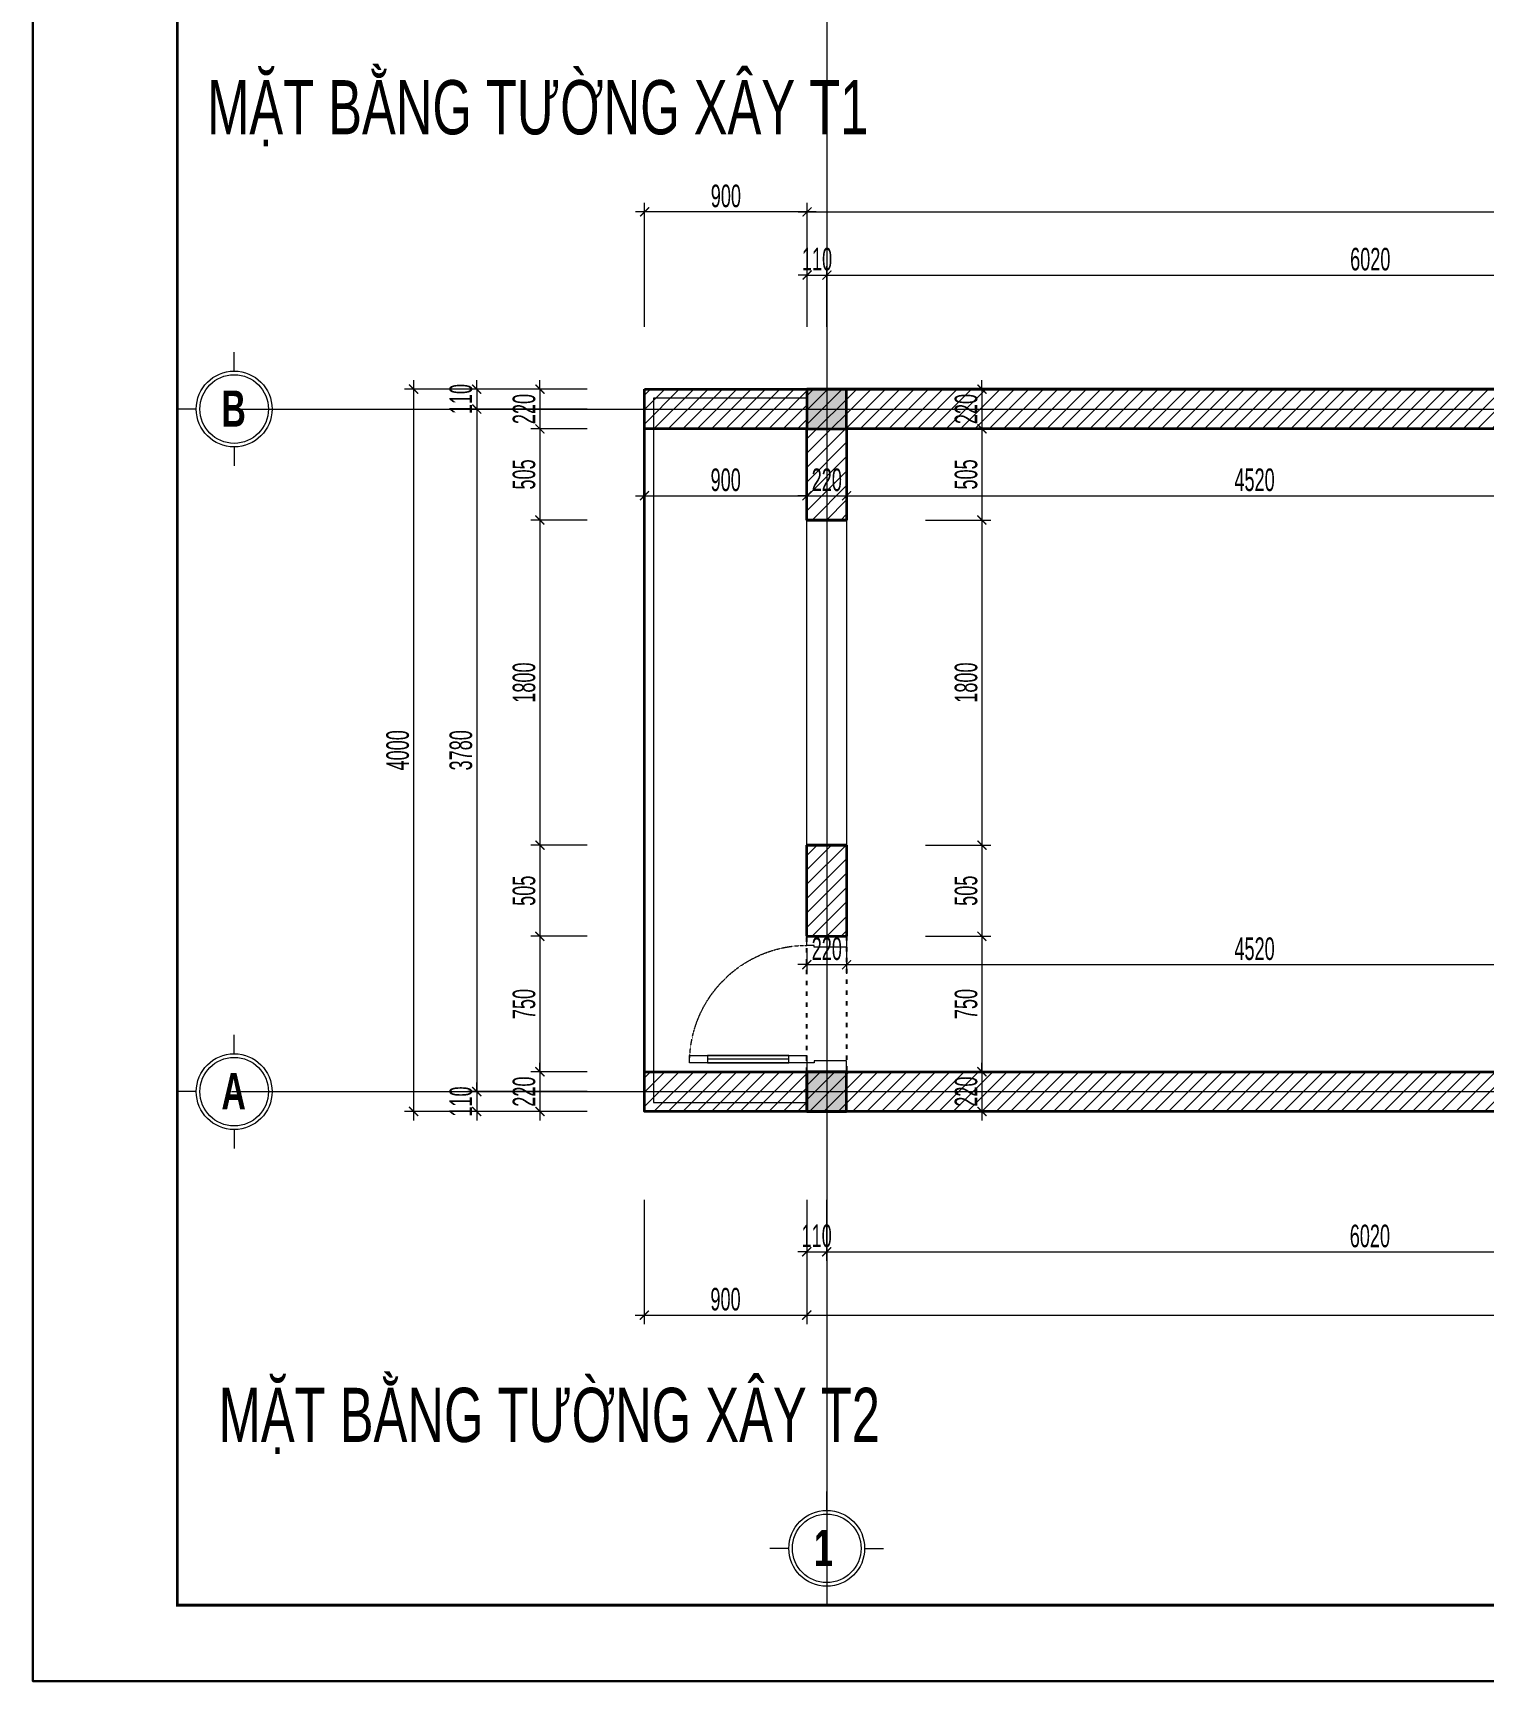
# Model space of a CAD drawing. Header units: millimetres. Extents: x 1336014 to 2939047, y -333549 to -60566.
# Drawn here: x 1443103 to 1451137, y -109734 to -100608 of the extents above; entities that cross this region are included whole.
import ezdxf

# ---------------------------------------------------------------- set-up
doc = ezdxf.new("R2010")
doc.units = ezdxf.units.MM
doc.header["$MEASUREMENT"] = 0
for name, pattern in [('ACAD_ISO03W100', [30, 12, -18]), ('CENTER2', [1.125, 0.75, -0.125, 0.125, -0.125]), ('HIDDEN', [0.375, 0.25, -0.125])]:
    doc.linetypes.add(name, pattern=pattern)
for name, color, linetype, lineweight in [('01.Cut', 255, 'Continuous', 35), ('02.Thay', 145, 'Continuous', 15), ('05.Text', 253, 'Continuous', 18), ('06.betong', 2, 'Continuous', 35), ('08.Dim', 156, 'Continuous', 15), ('09.Hatch', 250, 'Continuous', 5), ('10.truc', 250, 'CENTER2', 20), ('11.Khung bo', 32, 'Continuous', 50), ('12.Khung', 36, 'Continuous', 25), ('14. Net cua', 34, 'Continuous', 20)]:
    doc.layers.add(name, color=color, linetype=linetype, lineweight=lineweight)
doc.layers.add('Tpl_Bound', color=1, linetype='Continuous', plot=False)
doc.layers.add('truc1', color=250, linetype='ACAD_ISO03W100')
doc.styles.add('AVANTHB', font='')
doc.styles.add('TT5_Ghi chu 1', font='', dxfattribs={"width": 0.7, "height": 240})
doc.styles.add('TT5_Text Dim', font='hoatbif.shx', dxfattribs={"width": 0.6})
doc.styles.get('AVANTHB').set_extended_font_data('.VnAvantH', bold=True)
doc.styles.get('TT5_Ghi chu 1').set_extended_font_data('.VnBlackH')
doc.dimstyles.new('TT5_Dim 1-50', dxfattribs={"dimscale": 50, "dimtxt": 2.5, "dimasz": 1, "dimexe": 1, "dimexo": 0.5, "dimgap": 0.5, "dimtad": 1, "dimdec": 0, "dimzin": 0, "dimdsep": 46, "dimtxsty": 'TT5_Text Dim', "dimblk": 'ARCHTICK', "dimcen": 0, "dimdle": 1, "dimclrd": 256, "dimclre": 256, "dimclrt": 1, "dimadec": 0, "dimazin": 0, "dimtfac": 0.015, "dimtdec": 0, "dimtix": 1, "dimtmove": 2, "dimatfit": 3, "dimldrblk": 'DOT', "dimfxl": 1, "dimtolj": 1, "dimtzin": 0, "dimlwd": -1, "dimlwe": -1, "dimarcsym": 1})
pattern_1 = [(45, (907983.08, -82076.24), (-39.7747564, 39.7747564), [])]

# ---------------------------------------------------------------- blocks, each defined once
blk = doc.blocks.new('100')
at = {"layer": '11.Khung bo', "const_width": 26.7}
blk.add_lwpolyline([(1860913, -945240), (1860913, -916940), (1896063, -916940), (1896063, -945240)], close=True, dxfattribs=at)
blk.add_lwpolyline([(1860913, -945240), (1860913, -916940), (1896063, -916940), (1896063, -945240)], close=True, dxfattribs=at)
blk.add_lwpolyline([(1860913, -945240), (1860913, -916940), (1896063, -916940), (1896063, -945240)], close=True, dxfattribs=at)
at = {"layer": '12.Khung'}
blk.add_lwpolyline([(1901579, -945940), (1901579, -916240), (1859580, -916240), (1859580, -945940)], close=True, dxfattribs=at)
blk.add_lwpolyline([(1901579, -945940), (1901579, -916240), (1859580, -916240), (1859580, -945940)], close=True, dxfattribs=at)
blk.add_lwpolyline([(1901579, -945940), (1901579, -916240), (1859580, -916240), (1859580, -945940)], close=True, dxfattribs=at)
blk = doc.blocks.new('DFGFH')
h = blk.add_hatch(color=256)
h.dxf.hatch_style = 1
h.paths.add_polyline_path([(15438.1, 12136.8), (15658.1, 12136.8), (15658.1, 12356.8), (15438.1, 12356.8)])
blk.add_lwpolyline([(15438.1, 12136.8), (15658.1, 12136.8), (15658.1, 12356.8), (15438.1, 12356.8)], close=True)
blk = doc.blocks.new('DANHTRUC')
for p, q in [((980383, -947347), (980383, -947137)), ((979963, -947767), (979753, -947767)), ((980803, -947767), (981013, -947767)), ((980383, -948187), (980383, -948397))]:
    blk.add_line(p, q)
for radius in [420, 380]:
    blk.add_circle((980383, -947767), radius)
blk = doc.blocks.new('_ARCHTICK')
at = {"const_width": 0.15}
blk.add_lwpolyline([(-0.5, -0.5), (0.5, 0.5)], dxfattribs=at)
blk = doc.blocks.new('*D433')
at = {"layer": '08.Dim', "transparency": 16777216}
for p, q in [((1447500.1, -107070.3), (1447500.1, -107407.8)), ((1453520.1, -107070.3), (1453520.1, -107407.8)), ((1447450.1, -107357.8), (1453570.1, -107357.8))]:
    blk.add_line(p, q, dxfattribs=at)
at = {"layer": 'Defpoints', "color": 0, "transparency": 16777216}
for p in [(1447500.1, -107045.3), (1453520.1, -107045.3), (1453520.1, -107357.8)]:
    blk.add_point(p, dxfattribs=at)
at = {"layer": '08.Dim', "transparency": 16777216, "xscale": 50, "yscale": 50, "zscale": 50, "rotation": 180}
blk.add_blockref('_ARCHTICK', (1447500.1, -107357.8), dxfattribs=at)
at = {"layer": '08.Dim', "transparency": 16777216, "xscale": 50, "yscale": 50, "zscale": 50}
blk.add_blockref('_ARCHTICK', (1453520.1, -107357.8), dxfattribs=at)
at = {"layer": '08.Dim', "color": 1, "transparency": 16777216, "insert": (1450510.1, -107270.3), "char_height": 125, "attachment_point": 5, "style": 'TT5_Text Dim'}
blk.add_mtext('\\A1;6020', dxfattribs=at)
blk = doc.blocks.new('_DOT')
blk.add_line((-0.5, 0), (-1, 0))
at = {"const_width": 0.5}
blk.add_lwpolyline([(-0.25, 0, 1), (0.25, 0, 1)], format="xyb", close=True, dxfattribs=at)
blk = doc.blocks.new('*D437')
at = {"layer": '08.Dim', "transparency": 16777216}
for p, q in [((1447390.1, -107070.3), (1447390.1, -107757.8)), ((1462390.1, -107070.3), (1462390.1, -107757.8)), ((1447340.1, -107707.8), (1462440.1, -107707.8))]:
    blk.add_line(p, q, dxfattribs=at)
at = {"layer": 'Defpoints', "color": 0, "transparency": 16777216}
for p in [(1447390.1, -107045.3), (1462390.1, -107045.3), (1462390.1, -107707.8)]:
    blk.add_point(p, dxfattribs=at)
at = {"layer": '08.Dim', "transparency": 16777216, "xscale": 50, "yscale": 50, "zscale": 50, "rotation": 180}
blk.add_blockref('_ARCHTICK', (1447390.1, -107707.8), dxfattribs=at)
at = {"layer": '08.Dim', "transparency": 16777216, "xscale": 50, "yscale": 50, "zscale": 50}
blk.add_blockref('_ARCHTICK', (1462390.1, -107707.8), dxfattribs=at)
at = {"layer": '08.Dim', "color": 1, "transparency": 16777216, "insert": (1455390.1, -107620.3), "char_height": 125, "attachment_point": 5, "style": 'TT5_Text Dim'}
blk.add_mtext('\\A1;15000', dxfattribs=at)
blk = doc.blocks.new('*D442')
at = {"layer": '08.Dim', "transparency": 16777216}
for p, q in [((1446173.7, -102580.2), (1445511.7, -102580.2)), ((1445561.7, -102580.2), (1445561.7, -102530.2)), ((1445561.7, -102580.2), (1445561.7, -102690.2)), ((1446173.7, -102690.2), (1445511.7, -102690.2)), ((1445561.7, -102690.2), (1445561.7, -102740.2))]:
    blk.add_line(p, q, dxfattribs=at)
at = {"layer": 'Defpoints', "color": 0, "transparency": 16777216}
for p in [(1446198.7, -102580.2), (1445561.7, -102690.2), (1446198.7, -102690.2)]:
    blk.add_point(p, dxfattribs=at)
at = {"layer": '08.Dim', "transparency": 16777216, "xscale": 50, "yscale": 50, "zscale": 50}
for p, rotation in [((1445561.7, -102580.2), 270), ((1445561.7, -102690.2), 90)]:
    blk.add_blockref('_ARCHTICK', p, dxfattribs=dict(at, rotation=rotation))
at = {"layer": '08.Dim', "color": 1, "transparency": 16777216, "insert": (1445474.2, -102635.2), "char_height": 125, "attachment_point": 5, "rotation": 90, "style": 'TT5_Text Dim'}
blk.add_mtext('\\A1;110', dxfattribs=at)
blk = doc.blocks.new('*D443')
at = {"layer": '08.Dim', "transparency": 16777216}
for p, q in [((1445561.7, -102640.2), (1445561.7, -106520.2)), ((1446173.7, -102690.2), (1445511.7, -102690.2)), ((1446173.7, -106470.2), (1445511.7, -106470.2))]:
    blk.add_line(p, q, dxfattribs=at)
at = {"layer": 'Defpoints', "color": 0, "transparency": 16777216}
for p in [(1446198.7, -102690.2), (1445561.7, -106470.2), (1446198.7, -106470.2)]:
    blk.add_point(p, dxfattribs=at)
at = {"layer": '08.Dim', "transparency": 16777216, "xscale": 50, "yscale": 50, "zscale": 50}
for p, rotation in [((1445561.7, -102690.2), 90), ((1445561.7, -106470.2), 270)]:
    blk.add_blockref('_ARCHTICK', p, dxfattribs=dict(at, rotation=rotation))
at = {"layer": '08.Dim', "color": 1, "transparency": 16777216, "insert": (1445474.2, -104580.2), "char_height": 125, "attachment_point": 5, "rotation": 90, "style": 'TT5_Text Dim'}
blk.add_mtext('\\A1;3780', dxfattribs=at)
blk = doc.blocks.new('*D444')
at = {"layer": '08.Dim', "transparency": 16777216}
for p, q in [((1446173.7, -106470.2), (1445511.7, -106470.2)), ((1445561.7, -106470.2), (1445561.7, -106420.2)), ((1445561.7, -106470.2), (1445561.7, -106580.2)), ((1446173.7, -106580.2), (1445511.7, -106580.2)), ((1445561.7, -106580.2), (1445561.7, -106630.2))]:
    blk.add_line(p, q, dxfattribs=at)
at = {"layer": 'Defpoints', "color": 0, "transparency": 16777216}
for p in [(1446198.7, -106470.2), (1445561.7, -106580.2), (1446198.7, -106580.2)]:
    blk.add_point(p, dxfattribs=at)
at = {"layer": '08.Dim', "transparency": 16777216, "xscale": 50, "yscale": 50, "zscale": 50}
for p, rotation in [((1445561.7, -106470.2), 270), ((1445561.7, -106580.2), 90)]:
    blk.add_blockref('_ARCHTICK', p, dxfattribs=dict(at, rotation=rotation))
at = {"layer": '08.Dim', "color": 1, "transparency": 16777216, "insert": (1445474.2, -106525.2), "char_height": 125, "attachment_point": 5, "rotation": 90, "style": 'TT5_Text Dim'}
blk.add_mtext('\\A1;110', dxfattribs=at)
blk = doc.blocks.new('*D445')
at = {"layer": '08.Dim', "transparency": 16777216}
for p, q in [((1446173.7, -102580.2), (1445161.7, -102580.2)), ((1445211.7, -102530.2), (1445211.7, -106630.2)), ((1446173.7, -106580.2), (1445161.7, -106580.2))]:
    blk.add_line(p, q, dxfattribs=at)
at = {"layer": 'Defpoints', "color": 0, "transparency": 16777216}
for p in [(1446198.7, -102580.2), (1445211.7, -106580.2), (1446198.7, -106580.2)]:
    blk.add_point(p, dxfattribs=at)
at = {"layer": '08.Dim', "transparency": 16777216, "xscale": 50, "yscale": 50, "zscale": 50}
for p, rotation in [((1445211.7, -102580.2), 90), ((1445211.7, -106580.2), 270)]:
    blk.add_blockref('_ARCHTICK', p, dxfattribs=dict(at, rotation=rotation))
at = {"layer": '08.Dim', "color": 1, "transparency": 16777216, "insert": (1445124.2, -104580.2), "char_height": 125, "attachment_point": 5, "rotation": 90, "style": 'TT5_Text Dim'}
blk.add_mtext('\\A1;4000', dxfattribs=at)
blk = doc.blocks.new('*D457')
at = {"layer": '08.Dim', "transparency": 16777216}
for p, q in [((1447502.1, -102236), (1447502.1, -101898.5)), ((1453522.1, -102236), (1453522.1, -101898.5)), ((1447452.1, -101948.5), (1453572.1, -101948.5))]:
    blk.add_line(p, q, dxfattribs=at)
at = {"layer": 'Defpoints', "color": 0, "transparency": 16777216}
for p in [(1453522.1, -101948.5), (1447502.1, -102261), (1453522.1, -102261)]:
    blk.add_point(p, dxfattribs=at)
at = {"layer": '08.Dim', "transparency": 16777216, "xscale": 50, "yscale": 50, "zscale": 50, "rotation": 180}
blk.add_blockref('_ARCHTICK', (1447502.1, -101948.5), dxfattribs=at)
at = {"layer": '08.Dim', "transparency": 16777216, "xscale": 50, "yscale": 50, "zscale": 50}
blk.add_blockref('_ARCHTICK', (1453522.1, -101948.5), dxfattribs=at)
at = {"layer": '08.Dim', "color": 1, "transparency": 16777216, "insert": (1450512.1, -101861), "char_height": 125, "attachment_point": 5, "style": 'TT5_Text Dim'}
blk.add_mtext('\\A1;6020', dxfattribs=at)
blk = doc.blocks.new('*D460')
at = {"layer": '08.Dim', "transparency": 16777216}
for p, q in [((1447392.1, -102236), (1447392.1, -101898.5)), ((1447502.1, -102236), (1447502.1, -101898.5)), ((1447392.1, -101948.5), (1447342.1, -101948.5)), ((1447392.1, -101948.5), (1447502.1, -101948.5)), ((1447502.1, -101948.5), (1447552.1, -101948.5))]:
    blk.add_line(p, q, dxfattribs=at)
at = {"layer": 'Defpoints', "color": 0, "transparency": 16777216}
for p in [(1447502.1, -101948.5), (1447392.1, -102261), (1447502.1, -102261)]:
    blk.add_point(p, dxfattribs=at)
at = {"layer": '08.Dim', "transparency": 16777216, "xscale": 50, "yscale": 50, "zscale": 50}
blk.add_blockref('_ARCHTICK', (1447392.1, -101948.5), dxfattribs=at)
at = {"layer": '08.Dim', "transparency": 16777216, "xscale": 50, "yscale": 50, "zscale": 50, "rotation": 180}
blk.add_blockref('_ARCHTICK', (1447502.1, -101948.5), dxfattribs=at)
at = {"layer": '08.Dim', "color": 1, "transparency": 16777216, "insert": (1447447.1, -101861), "char_height": 125, "attachment_point": 5, "style": 'TT5_Text Dim'}
blk.add_mtext('\\A1;110', dxfattribs=at)
blk = doc.blocks.new('*D462')
at = {"layer": '08.Dim', "transparency": 16777216}
for p, q in [((1447392.1, -102236), (1447392.1, -101548.5)), ((1462392.1, -102236), (1462392.1, -101548.5)), ((1447342.1, -101598.5), (1462442.1, -101598.5))]:
    blk.add_line(p, q, dxfattribs=at)
at = {"layer": 'Defpoints', "color": 0, "transparency": 16777216}
for p in [(1462392.1, -101598.5), (1447392.1, -102261), (1462392.1, -102261)]:
    blk.add_point(p, dxfattribs=at)
at = {"layer": '08.Dim', "transparency": 16777216, "xscale": 50, "yscale": 50, "zscale": 50, "rotation": 180}
blk.add_blockref('_ARCHTICK', (1447392.1, -101598.5), dxfattribs=at)
at = {"layer": '08.Dim', "transparency": 16777216, "xscale": 50, "yscale": 50, "zscale": 50}
blk.add_blockref('_ARCHTICK', (1462392.1, -101598.5), dxfattribs=at)
at = {"layer": '08.Dim', "color": 1, "transparency": 16777216, "insert": (1455592.1, -101511), "char_height": 125, "attachment_point": 5, "style": 'TT5_Text Dim'}
blk.add_mtext('\\A1;15000', dxfattribs=at)
blk = doc.blocks.new('*U28')
blk.add_line((-70, 100), (-70, 550))
for points in [[(-50, 0), (-50, 650), (-90, 650), (-90, 0)], [(-50, 100), (-90, 100), (-90, 550), (-50, 550)]]:
    blk.add_lwpolyline(points, close=True)
at = {"lineweight": 13}
for points in [[(-750, -220), (-690, -220), (-690, -40), (-700, -40), (-700, 0), (-750, 0)], [(0, -220), (-60, -220), (-60, -40), (-50, -40), (-50, 0), (0, 0)]]:
    blk.add_lwpolyline(points, close=True, dxfattribs=at)
at = {"linetype": 'HIDDEN'}
blk.add_arc((-50, 0), 650, 90, 180, dxfattribs=at)
blk = doc.blocks.new('*D325')
at = {"layer": '08.Dim', "transparency": 16777216}
for p, q in [((1446490.1, -107070.3), (1446490.1, -107757.8)), ((1447390.1, -107070.3), (1447390.1, -107757.8)), ((1446440.1, -107707.8), (1447440.1, -107707.8))]:
    blk.add_line(p, q, dxfattribs=at)
at = {"layer": 'Defpoints', "color": 0, "transparency": 16777216}
for p in [(1446490.1, -107045.3), (1447390.1, -107045.3), (1447390.1, -107707.8)]:
    blk.add_point(p, dxfattribs=at)
at = {"layer": '08.Dim', "transparency": 16777216, "xscale": 50, "yscale": 50, "zscale": 50, "rotation": 180}
blk.add_blockref('_ARCHTICK', (1446490.1, -107707.8), dxfattribs=at)
at = {"layer": '08.Dim', "transparency": 16777216, "xscale": 50, "yscale": 50, "zscale": 50}
blk.add_blockref('_ARCHTICK', (1447390.1, -107707.8), dxfattribs=at)
at = {"layer": '08.Dim', "color": 1, "transparency": 16777216, "insert": (1446940.1, -107620.3), "char_height": 125, "attachment_point": 5, "style": 'TT5_Text Dim'}
blk.add_mtext('\\A1;900', dxfattribs=at)
blk = doc.blocks.new('*D326')
at = {"layer": '08.Dim', "transparency": 16777216}
for p, q in [((1447390.1, -107070.3), (1447390.1, -107406.8)), ((1447500.1, -107070.3), (1447500.1, -107406.8)), ((1447390.1, -107356.8), (1447340.1, -107356.8)), ((1447390.1, -107356.8), (1447500.1, -107356.8)), ((1447500.1, -107356.8), (1447550.1, -107356.8))]:
    blk.add_line(p, q, dxfattribs=at)
at = {"layer": 'Defpoints', "color": 0, "transparency": 16777216}
for p in [(1447390.1, -107045.3), (1447500.1, -107045.3), (1447500.1, -107356.8)]:
    blk.add_point(p, dxfattribs=at)
at = {"layer": '08.Dim', "transparency": 16777216, "xscale": 50, "yscale": 50, "zscale": 50}
blk.add_blockref('_ARCHTICK', (1447390.1, -107356.8), dxfattribs=at)
at = {"layer": '08.Dim', "transparency": 16777216, "xscale": 50, "yscale": 50, "zscale": 50, "rotation": 180}
blk.add_blockref('_ARCHTICK', (1447500.1, -107356.8), dxfattribs=at)
at = {"layer": '08.Dim', "color": 1, "transparency": 16777216, "insert": (1447445.1, -107269.3), "char_height": 125, "attachment_point": 5, "style": 'TT5_Text Dim'}
blk.add_mtext('\\A1;110', dxfattribs=at)
blk = doc.blocks.new('*D327')
at = {"layer": '08.Dim', "transparency": 16777216}
for p, q in [((1446492.1, -102236), (1446492.1, -101548.5)), ((1447392.1, -102236), (1447392.1, -101548.5)), ((1447442.1, -101598.5), (1446442.1, -101598.5))]:
    blk.add_line(p, q, dxfattribs=at)
at = {"layer": 'Defpoints', "color": 0, "transparency": 16777216}
for p in [(1446492.1, -101598.5), (1446492.1, -102261), (1447392.1, -102261)]:
    blk.add_point(p, dxfattribs=at)
at = {"layer": '08.Dim', "transparency": 16777216, "xscale": 50, "yscale": 50, "zscale": 50, "rotation": 180}
blk.add_blockref('_ARCHTICK', (1446492.1, -101598.5), dxfattribs=at)
at = {"layer": '08.Dim', "transparency": 16777216, "xscale": 50, "yscale": 50, "zscale": 50}
blk.add_blockref('_ARCHTICK', (1447392.1, -101598.5), dxfattribs=at)
at = {"layer": '08.Dim', "color": 1, "transparency": 16777216, "insert": (1446942.1, -101511), "char_height": 125, "attachment_point": 5, "style": 'TT5_Text Dim'}
blk.add_mtext('\\A1;900', dxfattribs=at)
blk = doc.blocks.new('*D513')
at = {"layer": '08.Dim', "transparency": 16777216}
for p, q in [((1446173.7, -102580.2), (1445861.7, -102580.2)), ((1445911.7, -102580.2), (1445911.7, -102530.2)), ((1445911.7, -102580.2), (1445911.7, -102800.2)), ((1446173.7, -102800.2), (1445861.7, -102800.2)), ((1445911.7, -102800.2), (1445911.7, -102850.2))]:
    blk.add_line(p, q, dxfattribs=at)
at = {"layer": 'Defpoints', "color": 0, "transparency": 16777216}
for p in [(1446198.7, -102580.2), (1445911.7, -102800.2), (1446198.7, -102800.2)]:
    blk.add_point(p, dxfattribs=at)
at = {"layer": '08.Dim', "transparency": 16777216, "xscale": 50, "yscale": 50, "zscale": 50}
for p, rotation in [((1445911.7, -102580.2), 270), ((1445911.7, -102800.2), 90)]:
    blk.add_blockref('_ARCHTICK', p, dxfattribs=dict(at, rotation=rotation))
at = {"layer": '08.Dim', "color": 1, "transparency": 16777216, "insert": (1445824.2, -102690.2), "char_height": 125, "attachment_point": 5, "rotation": 90, "style": 'TT5_Text Dim'}
blk.add_mtext('\\A1;220', dxfattribs=at)
blk = doc.blocks.new('*D514')
at = {"layer": '08.Dim', "transparency": 16777216}
for p, q in [((1445911.7, -102750.2), (1445911.7, -103355)), ((1446173.7, -102800.2), (1445861.7, -102800.2)), ((1446173.7, -103305), (1445861.7, -103305))]:
    blk.add_line(p, q, dxfattribs=at)
at = {"layer": 'Defpoints', "color": 0, "transparency": 16777216}
for p in [(1446198.7, -102800.2), (1445911.7, -103305), (1446198.7, -103305)]:
    blk.add_point(p, dxfattribs=at)
at = {"layer": '08.Dim', "transparency": 16777216, "xscale": 50, "yscale": 50, "zscale": 50}
for p, rotation in [((1445911.7, -102800.2), 90), ((1445911.7, -103305), 270)]:
    blk.add_blockref('_ARCHTICK', p, dxfattribs=dict(at, rotation=rotation))
at = {"layer": '08.Dim', "color": 1, "transparency": 16777216, "insert": (1445824.2, -103052.6), "char_height": 125, "attachment_point": 5, "rotation": 90, "style": 'TT5_Text Dim'}
blk.add_mtext('\\A1;505', dxfattribs=at)
blk = doc.blocks.new('*D515')
at = {"layer": '08.Dim', "transparency": 16777216}
for p, q in [((1446173.7, -103305), (1445861.7, -103305)), ((1445911.7, -103255), (1445911.7, -105155.4)), ((1446173.7, -105105.4), (1445861.7, -105105.4))]:
    blk.add_line(p, q, dxfattribs=at)
at = {"layer": 'Defpoints', "color": 0, "transparency": 16777216}
for p in [(1446198.7, -103305), (1445911.7, -105105.4), (1446198.7, -105105.4)]:
    blk.add_point(p, dxfattribs=at)
at = {"layer": '08.Dim', "transparency": 16777216, "xscale": 50, "yscale": 50, "zscale": 50}
for p, rotation in [((1445911.7, -103305), 90), ((1445911.7, -105105.4), 270)]:
    blk.add_blockref('_ARCHTICK', p, dxfattribs=dict(at, rotation=rotation))
at = {"layer": '08.Dim', "color": 1, "transparency": 16777216, "insert": (1445824.2, -104205.2), "char_height": 125, "attachment_point": 5, "rotation": 90, "style": 'TT5_Text Dim'}
blk.add_mtext('\\A1;1800', dxfattribs=at)
blk = doc.blocks.new('*D516')
at = {"layer": '08.Dim', "transparency": 16777216}
for p, q in [((1446173.7, -105105.4), (1445861.7, -105105.4)), ((1445911.7, -105055.4), (1445911.7, -105660.2)), ((1446173.7, -105610.2), (1445861.7, -105610.2))]:
    blk.add_line(p, q, dxfattribs=at)
at = {"layer": 'Defpoints', "color": 0, "transparency": 16777216}
for p in [(1446198.7, -105105.4), (1445911.7, -105610.2), (1446198.7, -105610.2)]:
    blk.add_point(p, dxfattribs=at)
at = {"layer": '08.Dim', "transparency": 16777216, "xscale": 50, "yscale": 50, "zscale": 50}
for p, rotation in [((1445911.7, -105105.4), 90), ((1445911.7, -105610.2), 270)]:
    blk.add_blockref('_ARCHTICK', p, dxfattribs=dict(at, rotation=rotation))
at = {"layer": '08.Dim', "color": 1, "transparency": 16777216, "insert": (1445824.2, -105357.8), "char_height": 125, "attachment_point": 5, "rotation": 90, "style": 'TT5_Text Dim'}
blk.add_mtext('\\A1;505', dxfattribs=at)
blk = doc.blocks.new('*D517')
at = {"layer": '08.Dim', "transparency": 16777216}
for p, q in [((1445911.7, -105560.2), (1445911.7, -106410.2)), ((1446173.7, -105610.2), (1445861.7, -105610.2)), ((1446173.7, -106360.2), (1445861.7, -106360.2))]:
    blk.add_line(p, q, dxfattribs=at)
at = {"layer": 'Defpoints', "color": 0, "transparency": 16777216}
for p in [(1446198.7, -105610.2), (1445911.7, -106360.2), (1446198.7, -106360.2)]:
    blk.add_point(p, dxfattribs=at)
at = {"layer": '08.Dim', "transparency": 16777216, "xscale": 50, "yscale": 50, "zscale": 50}
for p, rotation in [((1445911.7, -105610.2), 90), ((1445911.7, -106360.2), 270)]:
    blk.add_blockref('_ARCHTICK', p, dxfattribs=dict(at, rotation=rotation))
at = {"layer": '08.Dim', "color": 1, "transparency": 16777216, "insert": (1445824.2, -105985.2), "char_height": 125, "attachment_point": 5, "rotation": 90, "style": 'TT5_Text Dim'}
blk.add_mtext('\\A1;750', dxfattribs=at)
blk = doc.blocks.new('*D518')
at = {"layer": '08.Dim', "transparency": 16777216}
for p, q in [((1445911.7, -106360.2), (1445911.7, -106310.2)), ((1446173.7, -106360.2), (1445861.7, -106360.2)), ((1445911.7, -106360.2), (1445911.7, -106580.2)), ((1446173.7, -106580.2), (1445861.7, -106580.2)), ((1445911.7, -106580.2), (1445911.7, -106630.2))]:
    blk.add_line(p, q, dxfattribs=at)
at = {"layer": 'Defpoints', "color": 0, "transparency": 16777216}
for p in [(1446198.7, -106360.2), (1445911.7, -106580.2), (1446198.7, -106580.2)]:
    blk.add_point(p, dxfattribs=at)
at = {"layer": '08.Dim', "transparency": 16777216, "xscale": 50, "yscale": 50, "zscale": 50}
for p, rotation in [((1445911.7, -106360.2), 270), ((1445911.7, -106580.2), 90)]:
    blk.add_blockref('_ARCHTICK', p, dxfattribs=dict(at, rotation=rotation))
at = {"layer": '08.Dim', "color": 1, "transparency": 16777216, "insert": (1445824.2, -106470.2), "char_height": 125, "attachment_point": 5, "rotation": 90, "style": 'TT5_Text Dim'}
blk.add_mtext('\\A1;220', dxfattribs=at)
blk = doc.blocks.new('*D562')
at = {"layer": '08.Dim', "transparency": 16777216}
for p, q in [((1446491.1, -102979.5), (1446491.1, -103220.4)), ((1447391.1, -102979.5), (1447391.1, -103220.4)), ((1446441.1, -103170.4), (1447441.1, -103170.4))]:
    blk.add_line(p, q, dxfattribs=at)
at = {"layer": 'Defpoints', "color": 0, "transparency": 16777216}
for p in [(1446491.1, -102954.5), (1447391.1, -102954.5), (1447391.1, -103170.4)]:
    blk.add_point(p, dxfattribs=at)
at = {"layer": '08.Dim', "transparency": 16777216, "xscale": 50, "yscale": 50, "zscale": 50, "rotation": 180}
blk.add_blockref('_ARCHTICK', (1446491.1, -103170.4), dxfattribs=at)
at = {"layer": '08.Dim', "transparency": 16777216, "xscale": 50, "yscale": 50, "zscale": 50}
blk.add_blockref('_ARCHTICK', (1447391.1, -103170.4), dxfattribs=at)
at = {"layer": '08.Dim', "color": 1, "transparency": 16777216, "insert": (1446941.1, -103082.9), "char_height": 125, "attachment_point": 5, "style": 'TT5_Text Dim'}
blk.add_mtext('\\A1;900', dxfattribs=at)
blk = doc.blocks.new('*D563')
at = {"layer": '08.Dim', "transparency": 16777216}
for p, q in [((1447391.1, -102979.5), (1447391.1, -103220.4)), ((1447611.1, -102979.5), (1447611.1, -103220.4)), ((1447391.1, -103170.4), (1447341.1, -103170.4)), ((1447391.1, -103170.4), (1447611.1, -103170.4)), ((1447611.1, -103170.4), (1447661.1, -103170.4))]:
    blk.add_line(p, q, dxfattribs=at)
at = {"layer": 'Defpoints', "color": 0, "transparency": 16777216}
for p in [(1447391.1, -102954.5), (1447611.1, -102954.5), (1447611.1, -103170.4)]:
    blk.add_point(p, dxfattribs=at)
at = {"layer": '08.Dim', "transparency": 16777216, "xscale": 50, "yscale": 50, "zscale": 50}
blk.add_blockref('_ARCHTICK', (1447391.1, -103170.4), dxfattribs=at)
at = {"layer": '08.Dim', "transparency": 16777216, "xscale": 50, "yscale": 50, "zscale": 50, "rotation": 180}
blk.add_blockref('_ARCHTICK', (1447611.1, -103170.4), dxfattribs=at)
at = {"layer": '08.Dim', "color": 1, "transparency": 16777216, "insert": (1447501.1, -103082.9), "char_height": 125, "attachment_point": 5, "style": 'TT5_Text Dim'}
blk.add_mtext('\\A1;220', dxfattribs=at)
blk = doc.blocks.new('*D564')
at = {"layer": '08.Dim', "transparency": 16777216}
for p, q in [((1447611.1, -102979.5), (1447611.1, -103220.4)), ((1452131.1, -102979.5), (1452131.1, -103220.4)), ((1447561.1, -103170.4), (1452181.1, -103170.4))]:
    blk.add_line(p, q, dxfattribs=at)
at = {"layer": 'Defpoints', "color": 0, "transparency": 16777216}
for p in [(1447611.1, -102954.5), (1452131.1, -102954.5), (1452131.1, -103170.4)]:
    blk.add_point(p, dxfattribs=at)
at = {"layer": '08.Dim', "transparency": 16777216, "xscale": 50, "yscale": 50, "zscale": 50, "rotation": 180}
blk.add_blockref('_ARCHTICK', (1447611.1, -103170.4), dxfattribs=at)
at = {"layer": '08.Dim', "transparency": 16777216, "xscale": 50, "yscale": 50, "zscale": 50}
blk.add_blockref('_ARCHTICK', (1452131.1, -103170.4), dxfattribs=at)
at = {"layer": '08.Dim', "color": 1, "transparency": 16777216, "insert": (1449871.1, -103082.9), "char_height": 125, "attachment_point": 5, "style": 'TT5_Text Dim'}
blk.add_mtext('\\A1;4520', dxfattribs=at)
blk = doc.blocks.new('*D576')
at = {"layer": '08.Dim', "transparency": 16777216}
for p, q in [((1448048.4, -102580.2), (1448410.7, -102580.2)), ((1448360.7, -102580.2), (1448360.7, -102530.2)), ((1448360.7, -102580.2), (1448360.7, -102800.2)), ((1448048.4, -102800.2), (1448410.7, -102800.2)), ((1448360.7, -102800.2), (1448360.7, -102850.2))]:
    blk.add_line(p, q, dxfattribs=at)
at = {"layer": 'Defpoints', "color": 0, "transparency": 16777216}
for p in [(1448023.4, -102580.2), (1448023.4, -102800.2), (1448360.7, -102800.2)]:
    blk.add_point(p, dxfattribs=at)
at = {"layer": '08.Dim', "transparency": 16777216, "xscale": 50, "yscale": 50, "zscale": 50}
for p, rotation in [((1448360.7, -102580.2), 270), ((1448360.7, -102800.2), 90)]:
    blk.add_blockref('_ARCHTICK', p, dxfattribs=dict(at, rotation=rotation))
at = {"layer": '08.Dim', "color": 1, "transparency": 16777216, "insert": (1448273.2, -102690.2), "char_height": 125, "attachment_point": 5, "rotation": 90, "style": 'TT5_Text Dim'}
blk.add_mtext('\\A1;220', dxfattribs=at)
blk = doc.blocks.new('*D577')
at = {"layer": '08.Dim', "transparency": 16777216}
for p, q in [((1448360.7, -102750.2), (1448360.7, -103355)), ((1448048.4, -102800.2), (1448410.7, -102800.2)), ((1448048.4, -103305), (1448410.7, -103305))]:
    blk.add_line(p, q, dxfattribs=at)
at = {"layer": 'Defpoints', "color": 0, "transparency": 16777216}
for p in [(1448023.4, -102800.2), (1448023.4, -103305), (1448360.7, -103305)]:
    blk.add_point(p, dxfattribs=at)
at = {"layer": '08.Dim', "transparency": 16777216, "xscale": 50, "yscale": 50, "zscale": 50}
for p, rotation in [((1448360.7, -102800.2), 90), ((1448360.7, -103305), 270)]:
    blk.add_blockref('_ARCHTICK', p, dxfattribs=dict(at, rotation=rotation))
at = {"layer": '08.Dim', "color": 1, "transparency": 16777216, "insert": (1448273.2, -103052.6), "char_height": 125, "attachment_point": 5, "rotation": 90, "style": 'TT5_Text Dim'}
blk.add_mtext('\\A1;505', dxfattribs=at)
blk = doc.blocks.new('*D334')
at = {"layer": '08.Dim', "transparency": 16777216}
for p, q in [((1448048.4, -103305), (1448410.7, -103305)), ((1448360.7, -103255), (1448360.7, -105155.4)), ((1448048.4, -105105.4), (1448410.7, -105105.4))]:
    blk.add_line(p, q, dxfattribs=at)
at = {"layer": 'Defpoints', "color": 0, "transparency": 16777216}
for p in [(1448023.4, -103305), (1448023.4, -105105.4), (1448360.7, -105105.4)]:
    blk.add_point(p, dxfattribs=at)
at = {"layer": '08.Dim', "transparency": 16777216, "xscale": 50, "yscale": 50, "zscale": 50}
for p, rotation in [((1448360.7, -103305), 90), ((1448360.7, -105105.4), 270)]:
    blk.add_blockref('_ARCHTICK', p, dxfattribs=dict(at, rotation=rotation))
at = {"layer": '08.Dim', "color": 1, "transparency": 16777216, "insert": (1448273.2, -104205.2), "char_height": 125, "attachment_point": 5, "rotation": 90, "style": 'TT5_Text Dim'}
blk.add_mtext('\\A1;1800', dxfattribs=at)
blk = doc.blocks.new('*D335')
at = {"layer": '08.Dim', "transparency": 16777216}
for p, q in [((1448048.4, -105105.4), (1448410.7, -105105.4)), ((1448360.7, -105055.4), (1448360.7, -105660.2)), ((1448048.4, -105610.2), (1448410.7, -105610.2))]:
    blk.add_line(p, q, dxfattribs=at)
at = {"layer": 'Defpoints', "color": 0, "transparency": 16777216}
for p in [(1448023.4, -105105.4), (1448023.4, -105610.2), (1448360.7, -105610.2)]:
    blk.add_point(p, dxfattribs=at)
at = {"layer": '08.Dim', "transparency": 16777216, "xscale": 50, "yscale": 50, "zscale": 50}
for p, rotation in [((1448360.7, -105105.4), 90), ((1448360.7, -105610.2), 270)]:
    blk.add_blockref('_ARCHTICK', p, dxfattribs=dict(at, rotation=rotation))
at = {"layer": '08.Dim', "color": 1, "transparency": 16777216, "insert": (1448273.2, -105357.8), "char_height": 125, "attachment_point": 5, "rotation": 90, "style": 'TT5_Text Dim'}
blk.add_mtext('\\A1;505', dxfattribs=at)
blk = doc.blocks.new('*D336')
at = {"layer": '08.Dim', "transparency": 16777216}
for p, q in [((1448360.7, -105560.2), (1448360.7, -106410.2)), ((1448048.4, -105610.2), (1448410.7, -105610.2)), ((1448048.4, -106360.2), (1448410.7, -106360.2))]:
    blk.add_line(p, q, dxfattribs=at)
at = {"layer": 'Defpoints', "color": 0, "transparency": 16777216}
for p in [(1448023.4, -105610.2), (1448023.4, -106360.2), (1448360.7, -106360.2)]:
    blk.add_point(p, dxfattribs=at)
at = {"layer": '08.Dim', "transparency": 16777216, "xscale": 50, "yscale": 50, "zscale": 50}
for p, rotation in [((1448360.7, -105610.2), 90), ((1448360.7, -106360.2), 270)]:
    blk.add_blockref('_ARCHTICK', p, dxfattribs=dict(at, rotation=rotation))
at = {"layer": '08.Dim', "color": 1, "transparency": 16777216, "insert": (1448273.2, -105985.2), "char_height": 125, "attachment_point": 5, "rotation": 90, "style": 'TT5_Text Dim'}
blk.add_mtext('\\A1;750', dxfattribs=at)
blk = doc.blocks.new('*D337')
at = {"layer": '08.Dim', "transparency": 16777216}
for p, q in [((1448360.7, -106360.2), (1448360.7, -106310.2)), ((1448048.4, -106360.2), (1448410.7, -106360.2)), ((1448360.7, -106360.2), (1448360.7, -106580.2)), ((1448048.4, -106580.2), (1448410.7, -106580.2)), ((1448360.7, -106580.2), (1448360.7, -106630.2))]:
    blk.add_line(p, q, dxfattribs=at)
at = {"layer": 'Defpoints', "color": 0, "transparency": 16777216}
for p in [(1448023.4, -106360.2), (1448023.4, -106580.2), (1448360.7, -106580.2)]:
    blk.add_point(p, dxfattribs=at)
at = {"layer": '08.Dim', "transparency": 16777216, "xscale": 50, "yscale": 50, "zscale": 50}
for p, rotation in [((1448360.7, -106360.2), 270), ((1448360.7, -106580.2), 90)]:
    blk.add_blockref('_ARCHTICK', p, dxfattribs=dict(at, rotation=rotation))
at = {"layer": '08.Dim', "color": 1, "transparency": 16777216, "insert": (1448273.2, -106470.2), "char_height": 125, "attachment_point": 5, "rotation": 90, "style": 'TT5_Text Dim'}
blk.add_mtext('\\A1;220', dxfattribs=at)
blk = doc.blocks.new('*D348')
at = {"layer": '08.Dim', "transparency": 16777216}
for p, q in [((1447391.1, -105767.2), (1447341.1, -105767.2)), ((1447391.1, -105695.2), (1447391.1, -105817.2)), ((1447391.1, -105767.2), (1447611.1, -105767.2)), ((1447611.1, -105695.2), (1447611.1, -105817.2)), ((1447611.1, -105767.2), (1447661.1, -105767.2))]:
    blk.add_line(p, q, dxfattribs=at)
at = {"layer": 'Defpoints', "color": 0, "transparency": 16777216}
for p in [(1447391.1, -105670.2), (1447611.1, -105670.2), (1447611.1, -105767.2)]:
    blk.add_point(p, dxfattribs=at)
at = {"layer": '08.Dim', "transparency": 16777216, "xscale": 50, "yscale": 50, "zscale": 50}
blk.add_blockref('_ARCHTICK', (1447391.1, -105767.2), dxfattribs=at)
at = {"layer": '08.Dim', "transparency": 16777216, "xscale": 50, "yscale": 50, "zscale": 50, "rotation": 180}
blk.add_blockref('_ARCHTICK', (1447611.1, -105767.2), dxfattribs=at)
at = {"layer": '08.Dim', "color": 1, "transparency": 16777216, "insert": (1447501.1, -105679.7), "char_height": 125, "attachment_point": 5, "style": 'TT5_Text Dim'}
blk.add_mtext('\\A1;220', dxfattribs=at)
blk = doc.blocks.new('*D349')
at = {"layer": '08.Dim', "transparency": 16777216}
for p, q in [((1447561.1, -105767.2), (1452181.1, -105767.2)), ((1447611.1, -105695.2), (1447611.1, -105817.2)), ((1452131.1, -105695.2), (1452131.1, -105817.2))]:
    blk.add_line(p, q, dxfattribs=at)
at = {"layer": 'Defpoints', "color": 0, "transparency": 16777216}
for p in [(1447611.1, -105670.2), (1452131.1, -105670.2), (1452131.1, -105767.2)]:
    blk.add_point(p, dxfattribs=at)
at = {"layer": '08.Dim', "transparency": 16777216, "xscale": 50, "yscale": 50, "zscale": 50, "rotation": 180}
blk.add_blockref('_ARCHTICK', (1447611.1, -105767.2), dxfattribs=at)
at = {"layer": '08.Dim', "transparency": 16777216, "xscale": 50, "yscale": 50, "zscale": 50}
blk.add_blockref('_ARCHTICK', (1452131.1, -105767.2), dxfattribs=at)
at = {"layer": '08.Dim', "color": 1, "transparency": 16777216, "insert": (1449871.1, -105679.7), "char_height": 125, "attachment_point": 5, "style": 'TT5_Text Dim'}
blk.add_mtext('\\A1;4520', dxfattribs=at)

msp = doc.modelspace()

# ---------------------------------------------------------------- hatches: boundary and pattern name
at = {"layer": '09.Hatch', "ltscale": 50}
h = msp.add_hatch(dxfattribs=at)
h.set_pattern_fill('TUONGXAY', color=256, scale=450, style=0)
h.set_pattern_definition([(45, (55085.827, 0), (-39.7747564, 39.7747564), [])])
h.paths.add_polyline_path([(1446491.1, -102580.2), (1447391.1, -102580.2), (1447391.1, -102800.2), (1446491.1, -102800.2)])
h = msp.add_hatch(dxfattribs=at)
h.set_pattern_fill('TUONGXAY', color=256, scale=450, style=0)
h.set_pattern_definition(pattern_1)
h.paths.add_polyline_path([(1447391.1, -102580.2), (1447391.1, -102800.2), (1447391.1, -103305), (1447611.1, -103305), (1447611.1, -102800.2), (1452130.1, -102800.2), (1452130.1, -105430.2), (1452770.1, -105430.2), (1452770.1, -105320.2), (1452240.1, -105320.2), (1452240.1, -102800.2), (1453520.1, -102800.2), (1453520.1, -105430.2), (1453630.1, -105430.2), (1453630.1, -102800.2), (1456990.1, -102800.2), (1456990.1, -102944.8), (1458135.1, -102944.8), (1458135.1, -102800.2), (1461136.1, -102800.2), (1461136.1, -102944.8), (1462171.1, -102944.8), (1462171.1, -103380.2), (1462391.1, -103380.2), (1462391.1, -102580.2)])
h.paths.add_polyline_path([(1457102.1, -102800.2), (1458080.1, -102800.2), (1458080.1, -102889.8), (1457102.1, -102889.8)], flags=16)
h.paths.add_polyline_path([(1461191.1, -102800.2), (1462171.1, -102800.2), (1462171.1, -102889.8), (1461191.1, -102889.8)], flags=16)
h = msp.add_hatch(dxfattribs=at)
h.set_pattern_fill('TUONGXAY', color=256, scale=450, style=0)
h.set_pattern_definition(pattern_1)
h.paths.add_polyline_path([(1447611.1, -105105.4), (1447391.1, -105105.4), (1447391.1, -105610.2), (1447611.1, -105610.2)])
h = msp.add_hatch(dxfattribs=at)
h.set_pattern_fill('TUONGXAY', color=256, scale=450, style=0)
h.set_pattern_definition(pattern_1)
h.paths.add_polyline_path([(1462391.1, -105780.2), (1462171.1, -105780.2), (1462171.1, -106360.2), (1447391.1, -106360.2), (1447391.1, -106580.2), (1462391.1, -106580.2)])
h = msp.add_hatch(dxfattribs=at)
h.set_pattern_fill('TUONGXAY', color=256, scale=450, style=0)
h.set_pattern_definition([(45, (55085.827, -3780), (-39.7747564, 39.7747564), [])])
h.paths.add_polyline_path([(1446491.1, -106360.2), (1447391.1, -106360.2), (1447391.1, -106580.2), (1446491.1, -106580.2)])

# ---------------------------------------------------------------- linework, layer by layer
at = {"layer": '01.Cut'}
for points in [[(1446491.1, -102580.2), (1462391.1, -102580.2), (1462391.1, -106580.2), (1446491.1, -106580.2)], [(1446491.1, -102580.2), (1447391.1, -102580.2), (1447391.1, -102800.2), (1446491.1, -102800.2)], [(1446491.1, -106360.2), (1447391.1, -106360.2), (1447391.1, -106580.2), (1446491.1, -106580.2)]]:
    msp.add_lwpolyline(points, close=True, dxfattribs=at)
for points in [[(1462391.1, -102580.2), (1447391.1, -102580.2), (1447391.1, -102800.2)], [(1447391.1, -103305), (1447391.1, -102800.2)], [(1452130.1, -102800.2), (1447611.1, -102800.2), (1447611.1, -102800.2)], [(1447611.1, -102800.2), (1447611.1, -103305)], [(1447611.1, -103305), (1447391.1, -103305)], [(1447391.1, -103305), (1447611.1, -103305)], [(1447391.1, -105610.2), (1447391.1, -105105.4)], [(1447611.1, -105105.4), (1447391.1, -105105.4)], [(1447611.1, -105105.4), (1447391.1, -105105.4)], [(1447391.1, -105105.4), (1447611.1, -105105.4)], [(1447611.1, -105105.4), (1447611.1, -105610.2)], [(1447391.1, -105610.2), (1447611.1, -105610.2)], [(1462391.1, -105780.2), (1462391.1, -106580.2), (1447391.1, -106580.2), (1447391.1, -106360.2), (1462171.1, -106360.2), (1462171.1, -105780.2)]]:
    msp.add_lwpolyline(points, dxfattribs=at)
at = {"layer": '02.Thay'}
for points in [[(1447391.1, -102580.2), (1446491.1, -102580.2), (1446491.1, -106470.2), (1446491.1, -106580.2), (1447391.1, -106580.2)], [(1447391.1, -102630.2), (1446541.1, -102630.2), (1446541.1, -106470.2), (1446541.1, -106530.2), (1447391.1, -106530.2)]]:
    msp.add_lwpolyline(points, dxfattribs=at)
msp.add_lwpolyline([(1447391.1, -103305), (1447611.1, -103305), (1447611.1, -105105.4), (1447391.1, -105105.4)], close=True, dxfattribs=at)
at = {"layer": '10.truc'}
for p, q in [((1447501.1, -92334.4), (1447501.1, -109314.2)), ((1444203.1, -102690.2), (1464992.9, -102690.2)), ((1444203.1, -106470.2), (1464992.9, -106470.2))]:
    msp.add_line(p, q, dxfattribs=at)
at = {"layer": 'Tpl_Bound', "color": 1}
msp.add_lwpolyline([(1443103.1, -109734.2), (1443103.1, -91914.4), (1468302.9, -91914.4), (1468302.9, -109734.2)], close=True, dxfattribs=at)
at = {"layer": 'truc1', "ltscale": 2}
msp.add_lwpolyline([(1447391.1, -105610.2), (1447611.1, -105610.2), (1447611.1, -106360.2), (1447391.1, -106360.2)], close=True, dxfattribs=at)

# ---------------------------------------------------------------- block references
at = {"layer": '05.Text'}
for name, p, xscale, yscale, zscale in [('100', (327355.3, 457829.7), 0.6, 0.6, 0.6), ('DANHTRUC', (954026.4, 371193.1), 0.5, 0.5, 0.5), ('DANHTRUC', (954026.4, 367413.1), 0.5, 0.5, 0.5), ('DANHTRUC', (957309.4, 364884.1), 0.5, 0.5, 0.5)]:
    msp.add_blockref(name, p, dxfattribs=dict(at, xscale=xscale, yscale=yscale, zscale=zscale))
at = {"layer": '06.betong'}
for p in [(1431953, -114936.9), (1431953, -118716.9)]:
    msp.add_blockref('DFGFH', p, dxfattribs=at)
at = {"layer": '14. Net cua', "ltscale": 100, "xscale": -1, "rotation": 90}
msp.add_blockref('*U28', (1447391.1, -106360.2), dxfattribs=at)

# ---------------------------------------------------------------- texts
at = {"layer": '05.Text', "width": 0.7}
for s, height, style, p in [('MÆT B»NG t\xadêng x©y t1', 300, 'TT5_Ghi chu 1', (1444068, -101169.1)), ('B', 200, 'AVANTHB', (1444147.3, -102787.9)), ('A', 200, 'AVANTHB', (1444147.3, -106567.9)), ('MÆT B»NG t\xadêng x©y t2', 300, 'TT5_Ghi chu 1', (1444132, -108410.4)), ('1', 200, 'AVANTHB', (1447430.3, -109096.9))]:
    msp.add_text(s, height=height, dxfattribs=dict(at, style=style)).set_placement(p)

# ---------------------------------------------------------------- dimensions: what is measured, and where the dimension line sits
at = {"layer": '08.Dim'}
for base, p1, p2, picture, middle in [((1446492.1, -101598.5), (1447392.1, -102261), (1446492.1, -102261), '*D327', (1446942.1, -101511)), ((1447502.1, -101948.5), (1447392.1, -102261), (1447502.1, -102261), '*D460', (1447447.1, -101861)), ((1453522.1, -101948.5), (1447502.1, -102261), (1453522.1, -102261), '*D457', (1450512.1, -101861)), ((1447391.1, -103170.4), (1446491.1, -102954.5), (1447391.1, -102954.5), '*D562', (1446941.1, -103082.9)), ((1447611.1, -103170.4), (1447391.1, -102954.5), (1447611.1, -102954.5), '*D563', (1447501.1, -103082.9)), ((1452131.1, -103170.4), (1447611.1, -102954.5), (1452131.1, -102954.5), '*D564', (1449871.1, -103082.9)), ((1447611.1, -105767.2), (1447391.1, -105670.2), (1447611.1, -105670.2), '*D348', (1447501.1, -105679.7)), ((1452131.1, -105767.2), (1447611.1, -105670.2), (1452131.1, -105670.2), '*D349', (1449871.1, -105679.7)), ((1447390.1, -107707.8), (1446490.1, -107045.3), (1447390.1, -107045.3), '*D325', (1446940.1, -107620.3)), ((1447500.1, -107356.8), (1447390.1, -107045.3), (1447500.1, -107045.3), '*D326', (1447445.1, -107269.3)), ((1453520.1, -107357.8), (1447500.1, -107045.3), (1453520.1, -107045.3), '*D433', (1450510.1, -107270.3))]:
    dim = msp.add_linear_dim(base=base, p1=p1, p2=p2, dimstyle='TT5_Dim 1-50', dxfattribs=at)
    dim.commit()
    dim.dimension.update_dxf_attribs({"geometry": picture, "text_midpoint": middle})
for base, p1, p2, picture, middle in [((1462392.1, -101598.5), (1447392.1, -102261), (1462392.1, -102261), '*D462', (1455592.1, -101511)), ((1462390.1, -107707.8), (1447390.1, -107045.3), (1462390.1, -107045.3), '*D437', (1455390.1, -107620.3))]:
    dim = msp.add_linear_dim(base=base, p1=p1, p2=p2, dimstyle='TT5_Dim 1-50', dxfattribs=at)
    dim.commit()
    dim.dimension.update_dxf_attribs({"geometry": picture, "text_midpoint": middle, "dimtype": 160})
for base, p1, p2, picture, middle in [((1445211.7, -106580.2), (1446198.7, -102580.2), (1446198.7, -106580.2), '*D445', (1445124.2, -104580.2)), ((1445561.7, -102690.2), (1446198.7, -102580.2), (1446198.7, -102690.2), '*D442', (1445474.2, -102635.2)), ((1445911.7, -102800.2), (1446198.7, -102580.2), (1446198.7, -102800.2), '*D513', (1445824.2, -102690.2)), ((1448360.7, -102800.2), (1448023.4, -102580.2), (1448023.4, -102800.2), '*D576', (1448273.2, -102690.2)), ((1445561.7, -106470.2), (1446198.7, -102690.2), (1446198.7, -106470.2), '*D443', (1445474.2, -104580.2)), ((1445911.7, -103305), (1446198.7, -102800.2), (1446198.7, -103305), '*D514', (1445824.2, -103052.6)), ((1448360.7, -103305), (1448023.4, -102800.2), (1448023.4, -103305), '*D577', (1448273.2, -103052.6)), ((1445911.7, -105105.4), (1446198.7, -103305), (1446198.7, -105105.4), '*D515', (1445824.2, -104205.2)), ((1448360.7, -105105.4), (1448023.4, -103305), (1448023.4, -105105.4), '*D334', (1448273.2, -104205.2)), ((1445911.7, -105610.2), (1446198.7, -105105.4), (1446198.7, -105610.2), '*D516', (1445824.2, -105357.8)), ((1448360.7, -105610.2), (1448023.4, -105105.4), (1448023.4, -105610.2), '*D335', (1448273.2, -105357.8)), ((1445911.7, -106360.2), (1446198.7, -105610.2), (1446198.7, -106360.2), '*D517', (1445824.2, -105985.2)), ((1448360.7, -106360.2), (1448023.4, -105610.2), (1448023.4, -106360.2), '*D336', (1448273.2, -105985.2)), ((1445911.7, -106580.2), (1446198.7, -106360.2), (1446198.7, -106580.2), '*D518', (1445824.2, -106470.2)), ((1448360.7, -106580.2), (1448023.4, -106360.2), (1448023.4, -106580.2), '*D337', (1448273.2, -106470.2)), ((1445561.7, -106580.2), (1446198.7, -106470.2), (1446198.7, -106580.2), '*D444', (1445474.2, -106525.2))]:
    dim = msp.add_linear_dim(base=base, p1=p1, p2=p2, angle=90, dimstyle='TT5_Dim 1-50', dxfattribs=at)
    dim.commit()
    dim.dimension.update_dxf_attribs({"geometry": picture, "text_midpoint": middle})

doc.saveas('drawing.dxf')
